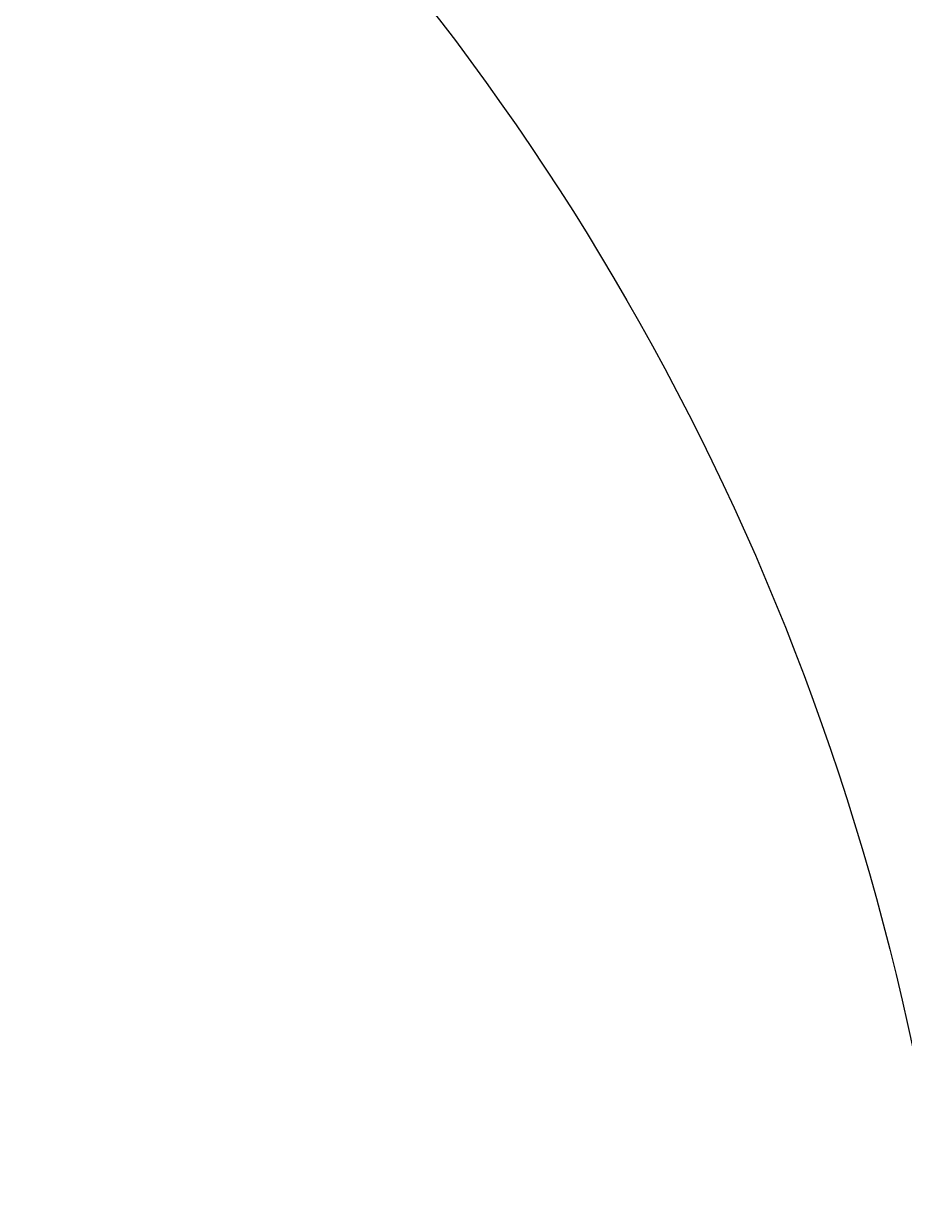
# Model space of a CAD drawing. Header units: millimetres. Extents: x 0 to 8967983, y -224399 to 13801.
# Drawn here: x 71336.999 to 71339.085, y -193461.968 to -193459.191 of the extents above; entities that cross this region are included whole.
import ezdxf

# ---------------------------------------------------------------- set-up
doc = ezdxf.new("R2010")
doc.units = ezdxf.units.MM
doc.header["$LTSCALE"] = 10
doc.layers.add('Архитектура', color=251, linetype='Continuous')

msp = doc.modelspace()

# ---------------------------------------------------------------- linework, layer by layer
at = {"layer": 'Архитектура', "lineweight": 25, "transparency": 33554684}
for points in [[(71340.8148, -193458.9822), (71340.6036, -193459.8863, -0.615334), (71340.0699, -193459.9928, 0.101403), (71337.6265, -193457.917, 0.887085)], [(71340.8148, -193458.9822), (71340.6036, -193459.8863, -0.615334), (71340.0699, -193459.9928, 0.101403), (71337.6265, -193457.917, 0.887085)], [(71340.8148, -193458.9822), (71340.6036, -193459.8863, -0.615334), (71340.0699, -193459.9928, 0.101403), (71337.6265, -193457.917, 0.887085)], [(71340.8148, -193458.9822), (71340.6036, -193459.8863, -0.615334), (71340.0699, -193459.9928, 0.101403), (71337.6265, -193457.917, 0.887085)], [(71340.8148, -193458.9822), (71340.6036, -193459.8863, -0.615334), (71340.0699, -193459.9928, 0.101403), (71337.6265, -193457.917, 0.887085)], [(71340.8148, -193458.9822), (71340.6036, -193459.8863, -0.615334), (71340.0699, -193459.9928, 0.101403), (71337.6265, -193457.917, 0.887085)], [(71340.8148, -193458.9822), (71340.6036, -193459.8863, -0.615334), (71340.0699, -193459.9928, 0.101403), (71337.6265, -193457.917, 0.887085)], [(71340.8148, -193458.9822), (71340.6036, -193459.8863, -0.615334), (71340.0699, -193459.9928, 0.101403), (71337.6265, -193457.917, 0.887085)], [(71340.8148, -193458.9822), (71340.6036, -193459.8863, -0.615334), (71340.0699, -193459.9928, 0.101403), (71337.6265, -193457.917, 0.887085)], [(71340.8148, -193458.9822), (71340.6036, -193459.8863, -0.615334), (71340.0699, -193459.9928, 0.101403), (71337.6265, -193457.917, 0.887085)], [(71340.8148, -193458.9822), (71340.6036, -193459.8863, -0.615334), (71340.0699, -193459.9928, 0.101403), (71337.6265, -193457.917, 0.887085)], [(71340.8148, -193458.9822), (71340.6036, -193459.8863, -0.615334), (71340.0699, -193459.9928, 0.101403), (71337.6265, -193457.917, 0.887085)], [(71340.8148, -193458.9822), (71340.6036, -193459.8863, -0.615334), (71340.0699, -193459.9928, 0.101403), (71337.6265, -193457.917, 0.887085)], [(71340.8148, -193458.9822), (71340.6036, -193459.8863, -0.615334), (71340.0699, -193459.9928, 0.101403), (71337.6265, -193457.917, 0.887085)], [(71340.8148, -193458.9822), (71340.6036, -193459.8863, -0.615334), (71340.0699, -193459.9928, 0.101403), (71337.6265, -193457.917, 0.887085)], [(71340.8148, -193458.9822), (71340.6036, -193459.8863, -0.615334), (71340.0699, -193459.9928, 0.101403), (71337.6265, -193457.917, 0.887085)], [(71340.8148, -193458.9822), (71340.6036, -193459.8863, -0.615334), (71340.0699, -193459.9928, 0.101403), (71337.6265, -193457.917, 0.887085)], [(71340.8148, -193458.9822), (71340.6036, -193459.8863, -0.615334), (71340.0699, -193459.9928, 0.101403), (71337.6265, -193457.917, 0.887085)], [(71340.8148, -193458.9822), (71340.6036, -193459.8863, -0.615334), (71340.0699, -193459.9928, 0.101403), (71337.6265, -193457.917, 0.887085)], [(71340.8148, -193458.9822), (71340.6036, -193459.8863, -0.615334), (71340.0699, -193459.9928, 0.101403), (71337.6265, -193457.917, 0.887085)], [(71340.8148, -193458.9822), (71340.6036, -193459.8863, -0.615334), (71340.0699, -193459.9928, 0.101403), (71337.6265, -193457.917, 0.887085)], [(71340.8148, -193458.9822), (71340.6036, -193459.8863, -0.615334), (71340.0699, -193459.9928, 0.101403), (71337.6265, -193457.917, 0.887085)], [(71340.8148, -193458.9822), (71340.6036, -193459.8863, -0.615334), (71340.0699, -193459.9928, 0.101403), (71337.6265, -193457.917, 0.887085)], [(71340.8148, -193458.9822), (71340.6036, -193459.8863, -0.615334), (71340.0699, -193459.9928, 0.101403), (71337.6265, -193457.917, 0.887085)], [(71340.8148, -193458.9822), (71340.6036, -193459.8863, -0.615334), (71340.0699, -193459.9928, 0.101403), (71337.6265, -193457.917, 0.887085)], [(71340.8148, -193458.9822), (71340.6036, -193459.8863, -0.615334), (71340.0699, -193459.9928, 0.101403), (71337.6265, -193457.917, 0.887085)], [(71340.8148, -193458.9822), (71340.6036, -193459.8863, -0.615334), (71340.0699, -193459.9928, 0.101403), (71337.6265, -193457.917, 0.887085)], [(71340.8148, -193458.9822), (71340.6036, -193459.8863, -0.615334), (71340.0699, -193459.9928, 0.101403), (71337.6265, -193457.917, 0.887085)], [(71340.8148, -193458.9822), (71340.6036, -193459.8863, -0.615334), (71340.0699, -193459.9928, 0.101403), (71337.6265, -193457.917, 0.887085)], [(71340.8148, -193458.9822), (71340.6036, -193459.8863, -0.615334), (71340.0699, -193459.9928, 0.101403), (71337.6265, -193457.917, 0.887085)], [(71340.8148, -193458.9822), (71340.6036, -193459.8863, -0.615334), (71340.0699, -193459.9928, 0.101403), (71337.6265, -193457.917, 0.887085)], [(71340.8148, -193458.9822), (71340.6036, -193459.8863, -0.615334), (71340.0699, -193459.9928, 0.101403), (71337.6265, -193457.917, 0.887085)], [(71340.8148, -193458.9822), (71340.6036, -193459.8863, -0.615334), (71340.0699, -193459.9928, 0.101403), (71337.6265, -193457.917, 0.887085)], [(71340.8148, -193458.9822), (71340.6036, -193459.8863, -0.615334), (71340.0699, -193459.9928, 0.101403), (71337.6265, -193457.917, 0.887085)], [(71340.8148, -193458.9822), (71340.6036, -193459.8863, -0.615334), (71340.0699, -193459.9928, 0.101403), (71337.6265, -193457.917, 0.887085)], [(71340.8148, -193458.9822), (71340.6036, -193459.8863, -0.615334), (71340.0699, -193459.9928, 0.101403), (71337.6265, -193457.917, 0.887085)], [(71340.8148, -193458.9822), (71340.6036, -193459.8863, -0.615334), (71340.0699, -193459.9928, 0.101403), (71337.6265, -193457.917, 0.887085)], [(71340.8148, -193458.9822), (71340.6036, -193459.8863, -0.615334), (71340.0699, -193459.9928, 0.101403), (71337.6265, -193457.917, 0.887085)], [(71340.8148, -193458.9822), (71340.6036, -193459.8863, -0.615334), (71340.0699, -193459.9928, 0.101403), (71337.6265, -193457.917, 0.887085)], [(71340.8148, -193458.9822), (71340.6036, -193459.8863, -0.615334), (71340.0699, -193459.9928, 0.101403), (71337.6265, -193457.917, 0.887085)], [(71340.8148, -193458.9822), (71340.6036, -193459.8863, -0.615334), (71340.0699, -193459.9928, 0.101403), (71337.6265, -193457.917, 0.887085)], [(71340.8148, -193458.9822), (71340.6036, -193459.8863, -0.615334), (71340.0699, -193459.9928, 0.101403), (71337.6265, -193457.917, 0.887085)], [(71340.8148, -193458.9822), (71340.6036, -193459.8863, -0.615334), (71340.0699, -193459.9928, 0.101403), (71337.6265, -193457.917, 0.887085)], [(71340.8148, -193458.9822), (71340.6036, -193459.8863, -0.615334), (71340.0699, -193459.9928, 0.101403), (71337.6265, -193457.917, 0.887085)], [(71340.8148, -193458.9822), (71340.6036, -193459.8863, -0.615334), (71340.0699, -193459.9928, 0.101403), (71337.6265, -193457.917, 0.887085)], [(71340.8148, -193458.9822), (71340.6036, -193459.8863, -0.615334), (71340.0699, -193459.9928, 0.101403), (71337.6265, -193457.917, 0.887085)], [(71340.8148, -193458.9822), (71340.6036, -193459.8863, -0.615334), (71340.0699, -193459.9928, 0.101403), (71337.6265, -193457.917, 0.887085)], [(71340.8148, -193458.9822), (71340.6036, -193459.8863, -0.615334), (71340.0699, -193459.9928, 0.101403), (71337.6265, -193457.917, 0.887085)], [(71340.8148, -193458.9822), (71340.6036, -193459.8863, -0.615334), (71340.0699, -193459.9928, 0.101403), (71337.6265, -193457.917, 0.887085)], [(71340.8148, -193458.9822), (71340.6036, -193459.8863, -0.615334), (71340.0699, -193459.9928, 0.101403), (71337.6265, -193457.917, 0.887085)], [(71340.8148, -193458.9822), (71340.6036, -193459.8863, -0.615334), (71340.0699, -193459.9928, 0.101403), (71337.6265, -193457.917, 0.887085)], [(71340.8148, -193458.9822), (71340.6036, -193459.8863, -0.615334), (71340.0699, -193459.9928, 0.101403), (71337.6265, -193457.917, 0.887085)], [(71340.8148, -193458.9822), (71340.6036, -193459.8863, -0.615334), (71340.0699, -193459.9928, 0.101403), (71337.6265, -193457.917, 0.887085)], [(71340.8148, -193458.9822), (71340.6036, -193459.8863, -0.615334), (71340.0699, -193459.9928, 0.101403), (71337.6265, -193457.917, 0.887085)], [(71340.8148, -193458.9822), (71340.6036, -193459.8863, -0.615334), (71340.0699, -193459.9928, 0.101403), (71337.6265, -193457.917, 0.887085)], [(71340.8148, -193458.9822), (71340.6036, -193459.8863, -0.615334), (71340.0699, -193459.9928, 0.101403), (71337.6265, -193457.917, 0.887085)], [(71340.8148, -193458.9822), (71340.6036, -193459.8863, -0.615334), (71340.0699, -193459.9928, 0.101403), (71337.6265, -193457.917, 0.887085)], [(71340.8148, -193458.9822), (71340.6036, -193459.8863, -0.615334), (71340.0699, -193459.9928, 0.101403), (71337.6265, -193457.917, 0.887085)], [(71340.8148, -193458.9822), (71340.6036, -193459.8863, -0.615334), (71340.0699, -193459.9928, 0.101403), (71337.6265, -193457.917, 0.887085)], [(71340.8148, -193458.9822), (71340.6036, -193459.8863, -0.615334), (71340.0699, -193459.9928, 0.101403), (71337.6265, -193457.917, 0.887085)], [(71340.8148, -193458.9822), (71340.6036, -193459.8863, -0.615334), (71340.0699, -193459.9928, 0.101403), (71337.6265, -193457.917, 0.887085)], [(71340.8148, -193458.9822), (71340.6036, -193459.8863, -0.615334), (71340.0699, -193459.9928, 0.101403), (71337.6265, -193457.917, 0.887085)], [(71340.8148, -193458.9822), (71340.6036, -193459.8863, -0.615334), (71340.0699, -193459.9928, 0.101403), (71337.6265, -193457.917, 0.887085)], [(71337.274, -193458.4091, -0.164997), (71339.1412, -193461.8072), (71339.1625, -193461.9272, 0.414304), (71339.6572, -193462.273), (71343.3787, -193461.6134, 0.228696), (71343.6795, -193461.3963, -0.319049), (71344.1229, -193461.1782, -0.319002), (71344.475, -193461.525), (71344.6878, -193462.7255, -0.4144), (71344.5396, -193462.9375), (71344.2995, -193462.98, 0.668339), (71344.2267, -193463.31), (71345.6399, -193464.2978, 0.198883), (71346.05, -193464.3883), (71350.1317, -193463.6649, 0.198883), (71350.4856, -193463.4389), (71351.4733, -193462.0256, 0.668339), (71351.2915, -193461.7408), (71351.0514, -193461.7833, -0.4144), (71350.8394, -193461.6352), (71350.6266, -193460.4347, -0.710202), (71351.3294, -193460.0405, 0.228696), (71351.6865, -193460.1409), (71360.86, -193458.515, 0.414362)], [(71337.274, -193458.4091, -0.164997), (71339.1412, -193461.8072), (71339.1625, -193461.9272, 0.414304), (71339.6572, -193462.273), (71343.3787, -193461.6134, 0.228696), (71343.6795, -193461.3963, -0.319049), (71344.1229, -193461.1782, -0.319002), (71344.475, -193461.525), (71344.6878, -193462.7255, -0.4144), (71344.5396, -193462.9375), (71344.2995, -193462.98, 0.668339), (71344.2267, -193463.31), (71345.6399, -193464.2978, 0.198883), (71346.05, -193464.3883), (71350.1317, -193463.6649, 0.198883), (71350.4856, -193463.4389), (71351.4733, -193462.0256, 0.668339), (71351.2915, -193461.7408), (71351.0514, -193461.7833, -0.4144), (71350.8394, -193461.6352), (71350.6266, -193460.4347, -0.710202), (71351.3294, -193460.0405, 0.228696), (71351.6865, -193460.1409), (71360.86, -193458.515, 0.414362)], [(71337.274, -193458.4091, -0.164997), (71339.1412, -193461.8072), (71339.1625, -193461.9272, 0.414304), (71339.6572, -193462.273), (71343.3787, -193461.6134, 0.228696), (71343.6795, -193461.3963, -0.319049), (71344.1229, -193461.1782, -0.319002), (71344.475, -193461.525), (71344.6878, -193462.7255, -0.4144), (71344.5396, -193462.9375), (71344.2995, -193462.98, 0.668339), (71344.2267, -193463.31), (71345.6399, -193464.2978, 0.198883), (71346.05, -193464.3883), (71350.1317, -193463.6649, 0.198883), (71350.4856, -193463.4389), (71351.4733, -193462.0256, 0.668339), (71351.2915, -193461.7408), (71351.0514, -193461.7833, -0.4144), (71350.8394, -193461.6352), (71350.6266, -193460.4347, -0.710202), (71351.3294, -193460.0405, 0.228696), (71351.6865, -193460.1409), (71360.86, -193458.515, 0.414362)], [(71337.274, -193458.4091, -0.164997), (71339.1412, -193461.8072), (71339.1625, -193461.9272, 0.414304), (71339.6572, -193462.273), (71343.3787, -193461.6134, 0.228696), (71343.6795, -193461.3963, -0.319049), (71344.1229, -193461.1782, -0.319002), (71344.475, -193461.525), (71344.6878, -193462.7255, -0.4144), (71344.5396, -193462.9375), (71344.2995, -193462.98, 0.668339), (71344.2267, -193463.31), (71345.6399, -193464.2978, 0.198883), (71346.05, -193464.3883), (71350.1317, -193463.6649, 0.198883), (71350.4856, -193463.4389), (71351.4733, -193462.0256, 0.668339), (71351.2915, -193461.7408), (71351.0514, -193461.7833, -0.4144), (71350.8394, -193461.6352), (71350.6266, -193460.4347, -0.710202), (71351.3294, -193460.0405, 0.228696), (71351.6865, -193460.1409), (71360.86, -193458.515, 0.414362)], [(71337.274, -193458.4091, -0.164997), (71339.1412, -193461.8072), (71339.1625, -193461.9272, 0.414304), (71339.6572, -193462.273), (71343.3787, -193461.6134, 0.228696), (71343.6795, -193461.3963, -0.319049), (71344.1229, -193461.1782, -0.319002), (71344.475, -193461.525), (71344.6878, -193462.7255, -0.4144), (71344.5396, -193462.9375), (71344.2995, -193462.98, 0.668339), (71344.2267, -193463.31), (71345.6399, -193464.2978, 0.198883), (71346.05, -193464.3883), (71350.1317, -193463.6649, 0.198883), (71350.4856, -193463.4389), (71351.4733, -193462.0256, 0.668339), (71351.2915, -193461.7408), (71351.0514, -193461.7833, -0.4144), (71350.8394, -193461.6352), (71350.6266, -193460.4347, -0.710202), (71351.3294, -193460.0405, 0.228696), (71351.6865, -193460.1409), (71360.86, -193458.515, 0.414362)], [(71337.274, -193458.4091, -0.164997), (71339.1412, -193461.8072), (71339.1625, -193461.9272, 0.414304), (71339.6572, -193462.273), (71343.3787, -193461.6134, 0.228696), (71343.6795, -193461.3963, -0.319049), (71344.1229, -193461.1782, -0.319002), (71344.475, -193461.525), (71344.6878, -193462.7255, -0.4144), (71344.5396, -193462.9375), (71344.2995, -193462.98, 0.668339), (71344.2267, -193463.31), (71345.6399, -193464.2978, 0.198883), (71346.05, -193464.3883), (71350.1317, -193463.6649, 0.198883), (71350.4856, -193463.4389), (71351.4733, -193462.0256, 0.668339), (71351.2915, -193461.7408), (71351.0514, -193461.7833, -0.4144), (71350.8394, -193461.6352), (71350.6266, -193460.4347, -0.710202), (71351.3294, -193460.0405, 0.228696), (71351.6865, -193460.1409), (71360.86, -193458.515, 0.414362)], [(71337.274, -193458.4091, -0.164997), (71339.1412, -193461.8072), (71339.1625, -193461.9272, 0.414304), (71339.6572, -193462.273), (71343.3787, -193461.6134, 0.228696), (71343.6795, -193461.3963, -0.319049), (71344.1229, -193461.1782, -0.319002), (71344.475, -193461.525), (71344.6878, -193462.7255, -0.4144), (71344.5396, -193462.9375), (71344.2995, -193462.98, 0.668339), (71344.2267, -193463.31), (71345.6399, -193464.2978, 0.198883), (71346.05, -193464.3883), (71350.1317, -193463.6649, 0.198883), (71350.4856, -193463.4389), (71351.4733, -193462.0256, 0.668339), (71351.2915, -193461.7408), (71351.0514, -193461.7833, -0.4144), (71350.8394, -193461.6352), (71350.6266, -193460.4347, -0.710202), (71351.3294, -193460.0405, 0.228696), (71351.6865, -193460.1409), (71360.86, -193458.515, 0.414362)], [(71337.274, -193458.4091, -0.164997), (71339.1412, -193461.8072), (71339.1625, -193461.9272, 0.414304), (71339.6572, -193462.273), (71343.3787, -193461.6134, 0.228696), (71343.6795, -193461.3963, -0.319049), (71344.1229, -193461.1782, -0.319002), (71344.475, -193461.525), (71344.6878, -193462.7255, -0.4144), (71344.5396, -193462.9375), (71344.2995, -193462.98, 0.668339), (71344.2267, -193463.31), (71345.6399, -193464.2978, 0.198883), (71346.05, -193464.3883), (71350.1317, -193463.6649, 0.198883), (71350.4856, -193463.4389), (71351.4733, -193462.0256, 0.668339), (71351.2915, -193461.7408), (71351.0514, -193461.7833, -0.4144), (71350.8394, -193461.6352), (71350.6266, -193460.4347, -0.710202), (71351.3294, -193460.0405, 0.228696), (71351.6865, -193460.1409), (71360.86, -193458.515, 0.414362)], [(71337.274, -193458.4091, -0.164997), (71339.1412, -193461.8072), (71339.1625, -193461.9272, 0.414304), (71339.6572, -193462.273), (71343.3787, -193461.6134, 0.228696), (71343.6795, -193461.3963, -0.319049), (71344.1229, -193461.1782, -0.319002), (71344.475, -193461.525), (71344.6878, -193462.7255, -0.4144), (71344.5396, -193462.9375), (71344.2995, -193462.98, 0.668339), (71344.2267, -193463.31), (71345.6399, -193464.2978, 0.198883), (71346.05, -193464.3883), (71350.1317, -193463.6649, 0.198883), (71350.4856, -193463.4389), (71351.4733, -193462.0256, 0.668339), (71351.2915, -193461.7408), (71351.0514, -193461.7833, -0.4144), (71350.8394, -193461.6352), (71350.6266, -193460.4347, -0.710202), (71351.3294, -193460.0405, 0.228696), (71351.6865, -193460.1409), (71360.86, -193458.515, 0.414362)], [(71337.274, -193458.4091, -0.164997), (71339.1412, -193461.8072), (71339.1625, -193461.9272, 0.414304), (71339.6572, -193462.273), (71343.3787, -193461.6134, 0.228696), (71343.6795, -193461.3963, -0.319049), (71344.1229, -193461.1782, -0.319002), (71344.475, -193461.525), (71344.6878, -193462.7255, -0.4144), (71344.5396, -193462.9375), (71344.2995, -193462.98, 0.668339), (71344.2267, -193463.31), (71345.6399, -193464.2978, 0.198883), (71346.05, -193464.3883), (71350.1317, -193463.6649, 0.198883), (71350.4856, -193463.4389), (71351.4733, -193462.0256, 0.668339), (71351.2915, -193461.7408), (71351.0514, -193461.7833, -0.4144), (71350.8394, -193461.6352), (71350.6266, -193460.4347, -0.710202), (71351.3294, -193460.0405, 0.228696), (71351.6865, -193460.1409), (71360.86, -193458.515, 0.414362)], [(71337.274, -193458.4091, -0.164997), (71339.1412, -193461.8072), (71339.1625, -193461.9272, 0.414304), (71339.6572, -193462.273), (71343.3787, -193461.6134, 0.228696), (71343.6795, -193461.3963, -0.319049), (71344.1229, -193461.1782, -0.319002), (71344.475, -193461.525), (71344.6878, -193462.7255, -0.4144), (71344.5396, -193462.9375), (71344.2995, -193462.98, 0.668339), (71344.2267, -193463.31), (71345.6399, -193464.2978, 0.198883), (71346.05, -193464.3883), (71350.1317, -193463.6649, 0.198883), (71350.4856, -193463.4389), (71351.4733, -193462.0256, 0.668339), (71351.2915, -193461.7408), (71351.0514, -193461.7833, -0.4144), (71350.8394, -193461.6352), (71350.6266, -193460.4347, -0.710202), (71351.3294, -193460.0405, 0.228696), (71351.6865, -193460.1409), (71360.86, -193458.515, 0.414362)], [(71337.274, -193458.4091, -0.164997), (71339.1412, -193461.8072), (71339.1625, -193461.9272, 0.414304), (71339.6572, -193462.273), (71343.3787, -193461.6134, 0.228696), (71343.6795, -193461.3963, -0.319049), (71344.1229, -193461.1782, -0.319002), (71344.475, -193461.525), (71344.6878, -193462.7255, -0.4144), (71344.5396, -193462.9375), (71344.2995, -193462.98, 0.668339), (71344.2267, -193463.31), (71345.6399, -193464.2978, 0.198883), (71346.05, -193464.3883), (71350.1317, -193463.6649, 0.198883), (71350.4856, -193463.4389), (71351.4733, -193462.0256, 0.668339), (71351.2915, -193461.7408), (71351.0514, -193461.7833, -0.4144), (71350.8394, -193461.6352), (71350.6266, -193460.4347, -0.710202), (71351.3294, -193460.0405, 0.228696), (71351.6865, -193460.1409), (71360.86, -193458.515, 0.414362)], [(71337.274, -193458.4091, -0.164997), (71339.1412, -193461.8072), (71339.1625, -193461.9272, 0.414304), (71339.6572, -193462.273), (71343.3787, -193461.6134, 0.228696), (71343.6795, -193461.3963, -0.319049), (71344.1229, -193461.1782, -0.319002), (71344.475, -193461.525), (71344.6878, -193462.7255, -0.4144), (71344.5396, -193462.9375), (71344.2995, -193462.98, 0.668339), (71344.2267, -193463.31), (71345.6399, -193464.2978, 0.198883), (71346.05, -193464.3883), (71350.1317, -193463.6649, 0.198883), (71350.4856, -193463.4389), (71351.4733, -193462.0256, 0.668339), (71351.2915, -193461.7408), (71351.0514, -193461.7833, -0.4144), (71350.8394, -193461.6352), (71350.6266, -193460.4347, -0.710202), (71351.3294, -193460.0405, 0.228696), (71351.6865, -193460.1409), (71360.86, -193458.515, 0.414362)], [(71337.274, -193458.4091, -0.164997), (71339.1412, -193461.8072), (71339.1625, -193461.9272, 0.414304), (71339.6572, -193462.273), (71343.3787, -193461.6134, 0.228696), (71343.6795, -193461.3963, -0.319049), (71344.1229, -193461.1782, -0.319002), (71344.475, -193461.525), (71344.6878, -193462.7255, -0.4144), (71344.5396, -193462.9375), (71344.2995, -193462.98, 0.668339), (71344.2267, -193463.31), (71345.6399, -193464.2978, 0.198883), (71346.05, -193464.3883), (71350.1317, -193463.6649, 0.198883), (71350.4856, -193463.4389), (71351.4733, -193462.0256, 0.668339), (71351.2915, -193461.7408), (71351.0514, -193461.7833, -0.4144), (71350.8394, -193461.6352), (71350.6266, -193460.4347, -0.710202), (71351.3294, -193460.0405, 0.228696), (71351.6865, -193460.1409), (71360.86, -193458.515, 0.414362)], [(71337.274, -193458.4091, -0.164997), (71339.1412, -193461.8072), (71339.1625, -193461.9272, 0.414304), (71339.6572, -193462.273), (71343.3787, -193461.6134, 0.228696), (71343.6795, -193461.3963, -0.319049), (71344.1229, -193461.1782, -0.319002), (71344.475, -193461.525), (71344.6878, -193462.7255, -0.4144), (71344.5396, -193462.9375), (71344.2995, -193462.98, 0.668339), (71344.2267, -193463.31), (71345.6399, -193464.2978, 0.198883), (71346.05, -193464.3883), (71350.1317, -193463.6649, 0.198883), (71350.4856, -193463.4389), (71351.4733, -193462.0256, 0.668339), (71351.2915, -193461.7408), (71351.0514, -193461.7833, -0.4144), (71350.8394, -193461.6352), (71350.6266, -193460.4347, -0.710202), (71351.3294, -193460.0405, 0.228696), (71351.6865, -193460.1409), (71360.86, -193458.515, 0.414362)], [(71337.274, -193458.4091, -0.164997), (71339.1412, -193461.8072), (71339.1625, -193461.9272, 0.414304), (71339.6572, -193462.273), (71343.3787, -193461.6134, 0.228696), (71343.6795, -193461.3963, -0.319049), (71344.1229, -193461.1782, -0.319002), (71344.475, -193461.525), (71344.6878, -193462.7255, -0.4144), (71344.5396, -193462.9375), (71344.2995, -193462.98, 0.668339), (71344.2267, -193463.31), (71345.6399, -193464.2978, 0.198883), (71346.05, -193464.3883), (71350.1317, -193463.6649, 0.198883), (71350.4856, -193463.4389), (71351.4733, -193462.0256, 0.668339), (71351.2915, -193461.7408), (71351.0514, -193461.7833, -0.4144), (71350.8394, -193461.6352), (71350.6266, -193460.4347, -0.710202), (71351.3294, -193460.0405, 0.228696), (71351.6865, -193460.1409), (71360.86, -193458.515, 0.414362)], [(71337.274, -193458.4091, -0.164997), (71339.1412, -193461.8072), (71339.1625, -193461.9272, 0.414304), (71339.6572, -193462.273), (71343.3787, -193461.6134, 0.228696), (71343.6795, -193461.3963, -0.319049), (71344.1229, -193461.1782, -0.319002), (71344.475, -193461.525), (71344.6878, -193462.7255, -0.4144), (71344.5396, -193462.9375), (71344.2995, -193462.98, 0.668339), (71344.2267, -193463.31), (71345.6399, -193464.2978, 0.198883), (71346.05, -193464.3883), (71350.1317, -193463.6649, 0.198883), (71350.4856, -193463.4389), (71351.4733, -193462.0256, 0.668339), (71351.2915, -193461.7408), (71351.0514, -193461.7833, -0.4144), (71350.8394, -193461.6352), (71350.6266, -193460.4347, -0.710202), (71351.3294, -193460.0405, 0.228696), (71351.6865, -193460.1409), (71360.86, -193458.515, 0.414362)], [(71337.274, -193458.4091, -0.164997), (71339.1412, -193461.8072), (71339.1625, -193461.9272, 0.414304), (71339.6572, -193462.273), (71343.3787, -193461.6134, 0.228696), (71343.6795, -193461.3963, -0.319049), (71344.1229, -193461.1782, -0.319002), (71344.475, -193461.525), (71344.6878, -193462.7255, -0.4144), (71344.5396, -193462.9375), (71344.2995, -193462.98, 0.668339), (71344.2267, -193463.31), (71345.6399, -193464.2978, 0.198883), (71346.05, -193464.3883), (71350.1317, -193463.6649, 0.198883), (71350.4856, -193463.4389), (71351.4733, -193462.0256, 0.668339), (71351.2915, -193461.7408), (71351.0514, -193461.7833, -0.4144), (71350.8394, -193461.6352), (71350.6266, -193460.4347, -0.710202), (71351.3294, -193460.0405, 0.228696), (71351.6865, -193460.1409), (71360.86, -193458.515, 0.414362)], [(71337.274, -193458.4091, -0.164997), (71339.1412, -193461.8072), (71339.1625, -193461.9272, 0.414304), (71339.6572, -193462.273), (71343.3787, -193461.6134, 0.228696), (71343.6795, -193461.3963, -0.319049), (71344.1229, -193461.1782, -0.319002), (71344.475, -193461.525), (71344.6878, -193462.7255, -0.4144), (71344.5396, -193462.9375), (71344.2995, -193462.98, 0.668339), (71344.2267, -193463.31), (71345.6399, -193464.2978, 0.198883), (71346.05, -193464.3883), (71350.1317, -193463.6649, 0.198883), (71350.4856, -193463.4389), (71351.4733, -193462.0256, 0.668339), (71351.2915, -193461.7408), (71351.0514, -193461.7833, -0.4144), (71350.8394, -193461.6352), (71350.6266, -193460.4347, -0.710202), (71351.3294, -193460.0405, 0.228696), (71351.6865, -193460.1409), (71360.86, -193458.515, 0.414362)], [(71337.274, -193458.4091, -0.164997), (71339.1412, -193461.8072), (71339.1625, -193461.9272, 0.414304), (71339.6572, -193462.273), (71343.3787, -193461.6134, 0.228696), (71343.6795, -193461.3963, -0.319049), (71344.1229, -193461.1782, -0.319002), (71344.475, -193461.525), (71344.6878, -193462.7255, -0.4144), (71344.5396, -193462.9375), (71344.2995, -193462.98, 0.668339), (71344.2267, -193463.31), (71345.6399, -193464.2978, 0.198883), (71346.05, -193464.3883), (71350.1317, -193463.6649, 0.198883), (71350.4856, -193463.4389), (71351.4733, -193462.0256, 0.668339), (71351.2915, -193461.7408), (71351.0514, -193461.7833, -0.4144), (71350.8394, -193461.6352), (71350.6266, -193460.4347, -0.710202), (71351.3294, -193460.0405, 0.228696), (71351.6865, -193460.1409), (71360.86, -193458.515, 0.414362)], [(71337.274, -193458.4091, -0.164997), (71339.1412, -193461.8072), (71339.1625, -193461.9272, 0.414304), (71339.6572, -193462.273), (71343.3787, -193461.6134, 0.228696), (71343.6795, -193461.3963, -0.319049), (71344.1229, -193461.1782, -0.319002), (71344.475, -193461.525), (71344.6878, -193462.7255, -0.4144), (71344.5396, -193462.9375), (71344.2995, -193462.98, 0.668339), (71344.2267, -193463.31), (71345.6399, -193464.2978, 0.198883), (71346.05, -193464.3883), (71350.1317, -193463.6649, 0.198883), (71350.4856, -193463.4389), (71351.4733, -193462.0256, 0.668339), (71351.2915, -193461.7408), (71351.0514, -193461.7833, -0.4144), (71350.8394, -193461.6352), (71350.6266, -193460.4347, -0.710202), (71351.3294, -193460.0405, 0.228696), (71351.6865, -193460.1409), (71360.86, -193458.515, 0.414362)], [(71337.274, -193458.4091, -0.164997), (71339.1412, -193461.8072), (71339.1625, -193461.9272, 0.414304), (71339.6572, -193462.273), (71343.3787, -193461.6134, 0.228696), (71343.6795, -193461.3963, -0.319049), (71344.1229, -193461.1782, -0.319002), (71344.475, -193461.525), (71344.6878, -193462.7255, -0.4144), (71344.5396, -193462.9375), (71344.2995, -193462.98, 0.668339), (71344.2267, -193463.31), (71345.6399, -193464.2978, 0.198883), (71346.05, -193464.3883), (71350.1317, -193463.6649, 0.198883), (71350.4856, -193463.4389), (71351.4733, -193462.0256, 0.668339), (71351.2915, -193461.7408), (71351.0514, -193461.7833, -0.4144), (71350.8394, -193461.6352), (71350.6266, -193460.4347, -0.710202), (71351.3294, -193460.0405, 0.228696), (71351.6865, -193460.1409), (71360.86, -193458.515, 0.414362)], [(71337.274, -193458.4091, -0.164997), (71339.1412, -193461.8072), (71339.1625, -193461.9272, 0.414304), (71339.6572, -193462.273), (71343.3787, -193461.6134, 0.228696), (71343.6795, -193461.3963, -0.319049), (71344.1229, -193461.1782, -0.319002), (71344.475, -193461.525), (71344.6878, -193462.7255, -0.4144), (71344.5396, -193462.9375), (71344.2995, -193462.98, 0.668339), (71344.2267, -193463.31), (71345.6399, -193464.2978, 0.198883), (71346.05, -193464.3883), (71350.1317, -193463.6649, 0.198883), (71350.4856, -193463.4389), (71351.4733, -193462.0256, 0.668339), (71351.2915, -193461.7408), (71351.0514, -193461.7833, -0.4144), (71350.8394, -193461.6352), (71350.6266, -193460.4347, -0.710202), (71351.3294, -193460.0405, 0.228696), (71351.6865, -193460.1409), (71360.86, -193458.515, 0.414362)], [(71337.274, -193458.4091, -0.164997), (71339.1412, -193461.8072), (71339.1625, -193461.9272, 0.414304), (71339.6572, -193462.273), (71343.3787, -193461.6134, 0.228696), (71343.6795, -193461.3963, -0.319049), (71344.1229, -193461.1782, -0.319002), (71344.475, -193461.525), (71344.6878, -193462.7255, -0.4144), (71344.5396, -193462.9375), (71344.2995, -193462.98, 0.668339), (71344.2267, -193463.31), (71345.6399, -193464.2978, 0.198883), (71346.05, -193464.3883), (71350.1317, -193463.6649, 0.198883), (71350.4856, -193463.4389), (71351.4733, -193462.0256, 0.668339), (71351.2915, -193461.7408), (71351.0514, -193461.7833, -0.4144), (71350.8394, -193461.6352), (71350.6266, -193460.4347, -0.710202), (71351.3294, -193460.0405, 0.228696), (71351.6865, -193460.1409), (71360.86, -193458.515, 0.414362)], [(71337.274, -193458.4091, -0.164997), (71339.1412, -193461.8072), (71339.1625, -193461.9272, 0.414304), (71339.6572, -193462.273), (71343.3787, -193461.6134, 0.228696), (71343.6795, -193461.3963, -0.319049), (71344.1229, -193461.1782, -0.319002), (71344.475, -193461.525), (71344.6878, -193462.7255, -0.4144), (71344.5396, -193462.9375), (71344.2995, -193462.98, 0.668339), (71344.2267, -193463.31), (71345.6399, -193464.2978, 0.198883), (71346.05, -193464.3883), (71350.1317, -193463.6649, 0.198883), (71350.4856, -193463.4389), (71351.4733, -193462.0256, 0.668339), (71351.2915, -193461.7408), (71351.0514, -193461.7833, -0.4144), (71350.8394, -193461.6352), (71350.6266, -193460.4347, -0.710202), (71351.3294, -193460.0405, 0.228696), (71351.6865, -193460.1409), (71360.86, -193458.515, 0.414362)], [(71337.274, -193458.4091, -0.164997), (71339.1412, -193461.8072), (71339.1625, -193461.9272, 0.414304), (71339.6572, -193462.273), (71343.3787, -193461.6134, 0.228696), (71343.6795, -193461.3963, -0.319049), (71344.1229, -193461.1782, -0.319002), (71344.475, -193461.525), (71344.6878, -193462.7255, -0.4144), (71344.5396, -193462.9375), (71344.2995, -193462.98, 0.668339), (71344.2267, -193463.31), (71345.6399, -193464.2978, 0.198883), (71346.05, -193464.3883), (71350.1317, -193463.6649, 0.198883), (71350.4856, -193463.4389), (71351.4733, -193462.0256, 0.668339), (71351.2915, -193461.7408), (71351.0514, -193461.7833, -0.4144), (71350.8394, -193461.6352), (71350.6266, -193460.4347, -0.710202), (71351.3294, -193460.0405, 0.228696), (71351.6865, -193460.1409), (71360.86, -193458.515, 0.414362)], [(71337.274, -193458.4091, -0.164997), (71339.1412, -193461.8072), (71339.1625, -193461.9272, 0.414304), (71339.6572, -193462.273), (71343.3787, -193461.6134, 0.228696), (71343.6795, -193461.3963, -0.319049), (71344.1229, -193461.1782, -0.319002), (71344.475, -193461.525), (71344.6878, -193462.7255, -0.4144), (71344.5396, -193462.9375), (71344.2995, -193462.98, 0.668339), (71344.2267, -193463.31), (71345.6399, -193464.2978, 0.198883), (71346.05, -193464.3883), (71350.1317, -193463.6649, 0.198883), (71350.4856, -193463.4389), (71351.4733, -193462.0256, 0.668339), (71351.2915, -193461.7408), (71351.0514, -193461.7833, -0.4144), (71350.8394, -193461.6352), (71350.6266, -193460.4347, -0.710202), (71351.3294, -193460.0405, 0.228696), (71351.6865, -193460.1409), (71360.86, -193458.515, 0.414362)], [(71337.274, -193458.4091, -0.164997), (71339.1412, -193461.8072), (71339.1625, -193461.9272, 0.414304), (71339.6572, -193462.273), (71343.3787, -193461.6134, 0.228696), (71343.6795, -193461.3963, -0.319049), (71344.1229, -193461.1782, -0.319002), (71344.475, -193461.525), (71344.6878, -193462.7255, -0.4144), (71344.5396, -193462.9375), (71344.2995, -193462.98, 0.668339), (71344.2267, -193463.31), (71345.6399, -193464.2978, 0.198883), (71346.05, -193464.3883), (71350.1317, -193463.6649, 0.198883), (71350.4856, -193463.4389), (71351.4733, -193462.0256, 0.668339), (71351.2915, -193461.7408), (71351.0514, -193461.7833, -0.4144), (71350.8394, -193461.6352), (71350.6266, -193460.4347, -0.710202), (71351.3294, -193460.0405, 0.228696), (71351.6865, -193460.1409), (71360.86, -193458.515, 0.414362)], [(71337.274, -193458.4091, -0.164997), (71339.1412, -193461.8072), (71339.1625, -193461.9272, 0.414304), (71339.6572, -193462.273), (71343.3787, -193461.6134, 0.228696), (71343.6795, -193461.3963, -0.319049), (71344.1229, -193461.1782, -0.319002), (71344.475, -193461.525), (71344.6878, -193462.7255, -0.4144), (71344.5396, -193462.9375), (71344.2995, -193462.98, 0.668339), (71344.2267, -193463.31), (71345.6399, -193464.2978, 0.198883), (71346.05, -193464.3883), (71350.1317, -193463.6649, 0.198883), (71350.4856, -193463.4389), (71351.4733, -193462.0256, 0.668339), (71351.2915, -193461.7408), (71351.0514, -193461.7833, -0.4144), (71350.8394, -193461.6352), (71350.6266, -193460.4347, -0.710202), (71351.3294, -193460.0405, 0.228696), (71351.6865, -193460.1409), (71360.86, -193458.515, 0.414362)], [(71337.274, -193458.4091, -0.164997), (71339.1412, -193461.8072), (71339.1625, -193461.9272, 0.414304), (71339.6572, -193462.273), (71343.3787, -193461.6134, 0.228696), (71343.6795, -193461.3963, -0.319049), (71344.1229, -193461.1782, -0.319002), (71344.475, -193461.525), (71344.6878, -193462.7255, -0.4144), (71344.5396, -193462.9375), (71344.2995, -193462.98, 0.668339), (71344.2267, -193463.31), (71345.6399, -193464.2978, 0.198883), (71346.05, -193464.3883), (71350.1317, -193463.6649, 0.198883), (71350.4856, -193463.4389), (71351.4733, -193462.0256, 0.668339), (71351.2915, -193461.7408), (71351.0514, -193461.7833, -0.4144), (71350.8394, -193461.6352), (71350.6266, -193460.4347, -0.710202), (71351.3294, -193460.0405, 0.228696), (71351.6865, -193460.1409), (71360.86, -193458.515, 0.414362)], [(71337.274, -193458.4091, -0.164997), (71339.1412, -193461.8072), (71339.1625, -193461.9272, 0.414304), (71339.6572, -193462.273), (71343.3787, -193461.6134, 0.228696), (71343.6795, -193461.3963, -0.319049), (71344.1229, -193461.1782, -0.319002), (71344.475, -193461.525), (71344.6878, -193462.7255, -0.4144), (71344.5396, -193462.9375), (71344.2995, -193462.98, 0.668339), (71344.2267, -193463.31), (71345.6399, -193464.2978, 0.198883), (71346.05, -193464.3883), (71350.1317, -193463.6649, 0.198883), (71350.4856, -193463.4389), (71351.4733, -193462.0256, 0.668339), (71351.2915, -193461.7408), (71351.0514, -193461.7833, -0.4144), (71350.8394, -193461.6352), (71350.6266, -193460.4347, -0.710202), (71351.3294, -193460.0405, 0.228696), (71351.6865, -193460.1409), (71360.86, -193458.515, 0.414362)], [(71337.274, -193458.4091, -0.164997), (71339.1412, -193461.8072), (71339.1625, -193461.9272, 0.414304), (71339.6572, -193462.273), (71343.3787, -193461.6134, 0.228696), (71343.6795, -193461.3963, -0.319049), (71344.1229, -193461.1782, -0.319002), (71344.475, -193461.525), (71344.6878, -193462.7255, -0.4144), (71344.5396, -193462.9375), (71344.2995, -193462.98, 0.668339), (71344.2267, -193463.31), (71345.6399, -193464.2978, 0.198883), (71346.05, -193464.3883), (71350.1317, -193463.6649, 0.198883), (71350.4856, -193463.4389), (71351.4733, -193462.0256, 0.668339), (71351.2915, -193461.7408), (71351.0514, -193461.7833, -0.4144), (71350.8394, -193461.6352), (71350.6266, -193460.4347, -0.710202), (71351.3294, -193460.0405, 0.228696), (71351.6865, -193460.1409), (71360.86, -193458.515, 0.414362)], [(71337.274, -193458.4091, -0.164997), (71339.1412, -193461.8072), (71339.1625, -193461.9272, 0.414304), (71339.6572, -193462.273), (71343.3787, -193461.6134, 0.228696), (71343.6795, -193461.3963, -0.319049), (71344.1229, -193461.1782, -0.319002), (71344.475, -193461.525), (71344.6878, -193462.7255, -0.4144), (71344.5396, -193462.9375), (71344.2995, -193462.98, 0.668339), (71344.2267, -193463.31), (71345.6399, -193464.2978, 0.198883), (71346.05, -193464.3883), (71350.1317, -193463.6649, 0.198883), (71350.4856, -193463.4389), (71351.4733, -193462.0256, 0.668339), (71351.2915, -193461.7408), (71351.0514, -193461.7833, -0.4144), (71350.8394, -193461.6352), (71350.6266, -193460.4347, -0.710202), (71351.3294, -193460.0405, 0.228696), (71351.6865, -193460.1409), (71360.86, -193458.515, 0.414362)], [(71337.274, -193458.4091, -0.164997), (71339.1412, -193461.8072), (71339.1625, -193461.9272, 0.414304), (71339.6572, -193462.273), (71343.3787, -193461.6134, 0.228696), (71343.6795, -193461.3963, -0.319049), (71344.1229, -193461.1782, -0.319002), (71344.475, -193461.525), (71344.6878, -193462.7255, -0.4144), (71344.5396, -193462.9375), (71344.2995, -193462.98, 0.668339), (71344.2267, -193463.31), (71345.6399, -193464.2978, 0.198883), (71346.05, -193464.3883), (71350.1317, -193463.6649, 0.198883), (71350.4856, -193463.4389), (71351.4733, -193462.0256, 0.668339), (71351.2915, -193461.7408), (71351.0514, -193461.7833, -0.4144), (71350.8394, -193461.6352), (71350.6266, -193460.4347, -0.710202), (71351.3294, -193460.0405, 0.228696), (71351.6865, -193460.1409), (71360.86, -193458.515, 0.414362)], [(71337.274, -193458.4091, -0.164997), (71339.1412, -193461.8072), (71339.1625, -193461.9272, 0.414304), (71339.6572, -193462.273), (71343.3787, -193461.6134, 0.228696), (71343.6795, -193461.3963, -0.319049), (71344.1229, -193461.1782, -0.319002), (71344.475, -193461.525), (71344.6878, -193462.7255, -0.4144), (71344.5396, -193462.9375), (71344.2995, -193462.98, 0.668339), (71344.2267, -193463.31), (71345.6399, -193464.2978, 0.198883), (71346.05, -193464.3883), (71350.1317, -193463.6649, 0.198883), (71350.4856, -193463.4389), (71351.4733, -193462.0256, 0.668339), (71351.2915, -193461.7408), (71351.0514, -193461.7833, -0.4144), (71350.8394, -193461.6352), (71350.6266, -193460.4347, -0.710202), (71351.3294, -193460.0405, 0.228696), (71351.6865, -193460.1409), (71360.86, -193458.515, 0.414362)], [(71337.274, -193458.4091, -0.164997), (71339.1412, -193461.8072), (71339.1625, -193461.9272, 0.414304), (71339.6572, -193462.273), (71343.3787, -193461.6134, 0.228696), (71343.6795, -193461.3963, -0.319049), (71344.1229, -193461.1782, -0.319002), (71344.475, -193461.525), (71344.6878, -193462.7255, -0.4144), (71344.5396, -193462.9375), (71344.2995, -193462.98, 0.668339), (71344.2267, -193463.31), (71345.6399, -193464.2978, 0.198883), (71346.05, -193464.3883), (71350.1317, -193463.6649, 0.198883), (71350.4856, -193463.4389), (71351.4733, -193462.0256, 0.668339), (71351.2915, -193461.7408), (71351.0514, -193461.7833, -0.4144), (71350.8394, -193461.6352), (71350.6266, -193460.4347, -0.710202), (71351.3294, -193460.0405, 0.228696), (71351.6865, -193460.1409), (71360.86, -193458.515, 0.414362)], [(71337.274, -193458.4091, -0.164997), (71339.1412, -193461.8072), (71339.1625, -193461.9272, 0.414304), (71339.6572, -193462.273), (71343.3787, -193461.6134, 0.228696), (71343.6795, -193461.3963, -0.319049), (71344.1229, -193461.1782, -0.319002), (71344.475, -193461.525), (71344.6878, -193462.7255, -0.4144), (71344.5396, -193462.9375), (71344.2995, -193462.98, 0.668339), (71344.2267, -193463.31), (71345.6399, -193464.2978, 0.198883), (71346.05, -193464.3883), (71350.1317, -193463.6649, 0.198883), (71350.4856, -193463.4389), (71351.4733, -193462.0256, 0.668339), (71351.2915, -193461.7408), (71351.0514, -193461.7833, -0.4144), (71350.8394, -193461.6352), (71350.6266, -193460.4347, -0.710202), (71351.3294, -193460.0405, 0.228696), (71351.6865, -193460.1409), (71360.86, -193458.515, 0.414362)], [(71337.274, -193458.4091, -0.164997), (71339.1412, -193461.8072), (71339.1625, -193461.9272, 0.414304), (71339.6572, -193462.273), (71343.3787, -193461.6134, 0.228696), (71343.6795, -193461.3963, -0.319049), (71344.1229, -193461.1782, -0.319002), (71344.475, -193461.525), (71344.6878, -193462.7255, -0.4144), (71344.5396, -193462.9375), (71344.2995, -193462.98, 0.668339), (71344.2267, -193463.31), (71345.6399, -193464.2978, 0.198883), (71346.05, -193464.3883), (71350.1317, -193463.6649, 0.198883), (71350.4856, -193463.4389), (71351.4733, -193462.0256, 0.668339), (71351.2915, -193461.7408), (71351.0514, -193461.7833, -0.4144), (71350.8394, -193461.6352), (71350.6266, -193460.4347, -0.710202), (71351.3294, -193460.0405, 0.228696), (71351.6865, -193460.1409), (71360.86, -193458.515, 0.414362)], [(71337.274, -193458.4091, -0.164997), (71339.1412, -193461.8072), (71339.1625, -193461.9272, 0.414304), (71339.6572, -193462.273), (71343.3787, -193461.6134, 0.228696), (71343.6795, -193461.3963, -0.319049), (71344.1229, -193461.1782, -0.319002), (71344.475, -193461.525), (71344.6878, -193462.7255, -0.4144), (71344.5396, -193462.9375), (71344.2995, -193462.98, 0.668339), (71344.2267, -193463.31), (71345.6399, -193464.2978, 0.198883), (71346.05, -193464.3883), (71350.1317, -193463.6649, 0.198883), (71350.4856, -193463.4389), (71351.4733, -193462.0256, 0.668339), (71351.2915, -193461.7408), (71351.0514, -193461.7833, -0.4144), (71350.8394, -193461.6352), (71350.6266, -193460.4347, -0.710202), (71351.3294, -193460.0405, 0.228696), (71351.6865, -193460.1409), (71360.86, -193458.515, 0.414362)], [(71337.274, -193458.4091, -0.164997), (71339.1412, -193461.8072), (71339.1625, -193461.9272, 0.414304), (71339.6572, -193462.273), (71343.3787, -193461.6134, 0.228696), (71343.6795, -193461.3963, -0.319049), (71344.1229, -193461.1782, -0.319002), (71344.475, -193461.525), (71344.6878, -193462.7255, -0.4144), (71344.5396, -193462.9375), (71344.2995, -193462.98, 0.668339), (71344.2267, -193463.31), (71345.6399, -193464.2978, 0.198883), (71346.05, -193464.3883), (71350.1317, -193463.6649, 0.198883), (71350.4856, -193463.4389), (71351.4733, -193462.0256, 0.668339), (71351.2915, -193461.7408), (71351.0514, -193461.7833, -0.4144), (71350.8394, -193461.6352), (71350.6266, -193460.4347, -0.710202), (71351.3294, -193460.0405, 0.228696), (71351.6865, -193460.1409), (71360.86, -193458.515, 0.414362)], [(71337.274, -193458.4091, -0.164997), (71339.1412, -193461.8072), (71339.1625, -193461.9272, 0.414304), (71339.6572, -193462.273), (71343.3787, -193461.6134, 0.228696), (71343.6795, -193461.3963, -0.319049), (71344.1229, -193461.1782, -0.319002), (71344.475, -193461.525), (71344.6878, -193462.7255, -0.4144), (71344.5396, -193462.9375), (71344.2995, -193462.98, 0.668339), (71344.2267, -193463.31), (71345.6399, -193464.2978, 0.198883), (71346.05, -193464.3883), (71350.1317, -193463.6649, 0.198883), (71350.4856, -193463.4389), (71351.4733, -193462.0256, 0.668339), (71351.2915, -193461.7408), (71351.0514, -193461.7833, -0.4144), (71350.8394, -193461.6352), (71350.6266, -193460.4347, -0.710202), (71351.3294, -193460.0405, 0.228696), (71351.6865, -193460.1409), (71360.86, -193458.515, 0.414362)], [(71337.274, -193458.4091, -0.164997), (71339.1412, -193461.8072), (71339.1625, -193461.9272, 0.414304), (71339.6572, -193462.273), (71343.3787, -193461.6134, 0.228696), (71343.6795, -193461.3963, -0.319049), (71344.1229, -193461.1782, -0.319002), (71344.475, -193461.525), (71344.6878, -193462.7255, -0.4144), (71344.5396, -193462.9375), (71344.2995, -193462.98, 0.668339), (71344.2267, -193463.31), (71345.6399, -193464.2978, 0.198883), (71346.05, -193464.3883), (71350.1317, -193463.6649, 0.198883), (71350.4856, -193463.4389), (71351.4733, -193462.0256, 0.668339), (71351.2915, -193461.7408), (71351.0514, -193461.7833, -0.4144), (71350.8394, -193461.6352), (71350.6266, -193460.4347, -0.710202), (71351.3294, -193460.0405, 0.228696), (71351.6865, -193460.1409), (71360.86, -193458.515, 0.414362)], [(71337.274, -193458.4091, -0.164997), (71339.1412, -193461.8072), (71339.1625, -193461.9272, 0.414304), (71339.6572, -193462.273), (71343.3787, -193461.6134, 0.228696), (71343.6795, -193461.3963, -0.319049), (71344.1229, -193461.1782, -0.319002), (71344.475, -193461.525), (71344.6878, -193462.7255, -0.4144), (71344.5396, -193462.9375), (71344.2995, -193462.98, 0.668339), (71344.2267, -193463.31), (71345.6399, -193464.2978, 0.198883), (71346.05, -193464.3883), (71350.1317, -193463.6649, 0.198883), (71350.4856, -193463.4389), (71351.4733, -193462.0256, 0.668339), (71351.2915, -193461.7408), (71351.0514, -193461.7833, -0.4144), (71350.8394, -193461.6352), (71350.6266, -193460.4347, -0.710202), (71351.3294, -193460.0405, 0.228696), (71351.6865, -193460.1409), (71360.86, -193458.515, 0.414362)], [(71337.274, -193458.4091, -0.164997), (71339.1412, -193461.8072), (71339.1625, -193461.9272, 0.414304), (71339.6572, -193462.273), (71343.3787, -193461.6134, 0.228696), (71343.6795, -193461.3963, -0.319049), (71344.1229, -193461.1782, -0.319002), (71344.475, -193461.525), (71344.6878, -193462.7255, -0.4144), (71344.5396, -193462.9375), (71344.2995, -193462.98, 0.668339), (71344.2267, -193463.31), (71345.6399, -193464.2978, 0.198883), (71346.05, -193464.3883), (71350.1317, -193463.6649, 0.198883), (71350.4856, -193463.4389), (71351.4733, -193462.0256, 0.668339), (71351.2915, -193461.7408), (71351.0514, -193461.7833, -0.4144), (71350.8394, -193461.6352), (71350.6266, -193460.4347, -0.710202), (71351.3294, -193460.0405, 0.228696), (71351.6865, -193460.1409), (71360.86, -193458.515, 0.414362)], [(71337.274, -193458.4091, -0.164997), (71339.1412, -193461.8072), (71339.1625, -193461.9272, 0.414304), (71339.6572, -193462.273), (71343.3787, -193461.6134, 0.228696), (71343.6795, -193461.3963, -0.319049), (71344.1229, -193461.1782, -0.319002), (71344.475, -193461.525), (71344.6878, -193462.7255, -0.4144), (71344.5396, -193462.9375), (71344.2995, -193462.98, 0.668339), (71344.2267, -193463.31), (71345.6399, -193464.2978, 0.198883), (71346.05, -193464.3883), (71350.1317, -193463.6649, 0.198883), (71350.4856, -193463.4389), (71351.4733, -193462.0256, 0.668339), (71351.2915, -193461.7408), (71351.0514, -193461.7833, -0.4144), (71350.8394, -193461.6352), (71350.6266, -193460.4347, -0.710202), (71351.3294, -193460.0405, 0.228696), (71351.6865, -193460.1409), (71360.86, -193458.515, 0.414362)], [(71337.274, -193458.4091, -0.164997), (71339.1412, -193461.8072), (71339.1625, -193461.9272, 0.414304), (71339.6572, -193462.273), (71343.3787, -193461.6134, 0.228696), (71343.6795, -193461.3963, -0.319049), (71344.1229, -193461.1782, -0.319002), (71344.475, -193461.525), (71344.6878, -193462.7255, -0.4144), (71344.5396, -193462.9375), (71344.2995, -193462.98, 0.668339), (71344.2267, -193463.31), (71345.6399, -193464.2978, 0.198883), (71346.05, -193464.3883), (71350.1317, -193463.6649, 0.198883), (71350.4856, -193463.4389), (71351.4733, -193462.0256, 0.668339), (71351.2915, -193461.7408), (71351.0514, -193461.7833, -0.4144), (71350.8394, -193461.6352), (71350.6266, -193460.4347, -0.710202), (71351.3294, -193460.0405, 0.228696), (71351.6865, -193460.1409), (71360.86, -193458.515, 0.414362)], [(71337.274, -193458.4091, -0.164997), (71339.1412, -193461.8072), (71339.1625, -193461.9272, 0.414304), (71339.6572, -193462.273), (71343.3787, -193461.6134, 0.228696), (71343.6795, -193461.3963, -0.319049), (71344.1229, -193461.1782, -0.319002), (71344.475, -193461.525), (71344.6878, -193462.7255, -0.4144), (71344.5396, -193462.9375), (71344.2995, -193462.98, 0.668339), (71344.2267, -193463.31), (71345.6399, -193464.2978, 0.198883), (71346.05, -193464.3883), (71350.1317, -193463.6649, 0.198883), (71350.4856, -193463.4389), (71351.4733, -193462.0256, 0.668339), (71351.2915, -193461.7408), (71351.0514, -193461.7833, -0.4144), (71350.8394, -193461.6352), (71350.6266, -193460.4347, -0.710202), (71351.3294, -193460.0405, 0.228696), (71351.6865, -193460.1409), (71360.86, -193458.515, 0.414362)], [(71337.274, -193458.4091, -0.164997), (71339.1412, -193461.8072), (71339.1625, -193461.9272, 0.414304), (71339.6572, -193462.273), (71343.3787, -193461.6134, 0.228696), (71343.6795, -193461.3963, -0.319049), (71344.1229, -193461.1782, -0.319002), (71344.475, -193461.525), (71344.6878, -193462.7255, -0.4144), (71344.5396, -193462.9375), (71344.2995, -193462.98, 0.668339), (71344.2267, -193463.31), (71345.6399, -193464.2978, 0.198883), (71346.05, -193464.3883), (71350.1317, -193463.6649, 0.198883), (71350.4856, -193463.4389), (71351.4733, -193462.0256, 0.668339), (71351.2915, -193461.7408), (71351.0514, -193461.7833, -0.4144), (71350.8394, -193461.6352), (71350.6266, -193460.4347, -0.710202), (71351.3294, -193460.0405, 0.228696), (71351.6865, -193460.1409), (71360.86, -193458.515, 0.414362)], [(71337.274, -193458.4091, -0.164997), (71339.1412, -193461.8072), (71339.1625, -193461.9272, 0.414304), (71339.6572, -193462.273), (71343.3787, -193461.6134, 0.228696), (71343.6795, -193461.3963, -0.319049), (71344.1229, -193461.1782, -0.319002), (71344.475, -193461.525), (71344.6878, -193462.7255, -0.4144), (71344.5396, -193462.9375), (71344.2995, -193462.98, 0.668339), (71344.2267, -193463.31), (71345.6399, -193464.2978, 0.198883), (71346.05, -193464.3883), (71350.1317, -193463.6649, 0.198883), (71350.4856, -193463.4389), (71351.4733, -193462.0256, 0.668339), (71351.2915, -193461.7408), (71351.0514, -193461.7833, -0.4144), (71350.8394, -193461.6352), (71350.6266, -193460.4347, -0.710202), (71351.3294, -193460.0405, 0.228696), (71351.6865, -193460.1409), (71360.86, -193458.515, 0.414362)], [(71337.274, -193458.4091, -0.164997), (71339.1412, -193461.8072), (71339.1625, -193461.9272, 0.414304), (71339.6572, -193462.273), (71343.3787, -193461.6134, 0.228696), (71343.6795, -193461.3963, -0.319049), (71344.1229, -193461.1782, -0.319002), (71344.475, -193461.525), (71344.6878, -193462.7255, -0.4144), (71344.5396, -193462.9375), (71344.2995, -193462.98, 0.668339), (71344.2267, -193463.31), (71345.6399, -193464.2978, 0.198883), (71346.05, -193464.3883), (71350.1317, -193463.6649, 0.198883), (71350.4856, -193463.4389), (71351.4733, -193462.0256, 0.668339), (71351.2915, -193461.7408), (71351.0514, -193461.7833, -0.4144), (71350.8394, -193461.6352), (71350.6266, -193460.4347, -0.710202), (71351.3294, -193460.0405, 0.228696), (71351.6865, -193460.1409), (71360.86, -193458.515, 0.414362)], [(71337.274, -193458.4091, -0.164997), (71339.1412, -193461.8072), (71339.1625, -193461.9272, 0.414304), (71339.6572, -193462.273), (71343.3787, -193461.6134, 0.228696), (71343.6795, -193461.3963, -0.319049), (71344.1229, -193461.1782, -0.319002), (71344.475, -193461.525), (71344.6878, -193462.7255, -0.4144), (71344.5396, -193462.9375), (71344.2995, -193462.98, 0.668339), (71344.2267, -193463.31), (71345.6399, -193464.2978, 0.198883), (71346.05, -193464.3883), (71350.1317, -193463.6649, 0.198883), (71350.4856, -193463.4389), (71351.4733, -193462.0256, 0.668339), (71351.2915, -193461.7408), (71351.0514, -193461.7833, -0.4144), (71350.8394, -193461.6352), (71350.6266, -193460.4347, -0.710202), (71351.3294, -193460.0405, 0.228696), (71351.6865, -193460.1409), (71360.86, -193458.515, 0.414362)], [(71337.274, -193458.4091, -0.164997), (71339.1412, -193461.8072), (71339.1625, -193461.9272, 0.414304), (71339.6572, -193462.273), (71343.3787, -193461.6134, 0.228696), (71343.6795, -193461.3963, -0.319049), (71344.1229, -193461.1782, -0.319002), (71344.475, -193461.525), (71344.6878, -193462.7255, -0.4144), (71344.5396, -193462.9375), (71344.2995, -193462.98, 0.668339), (71344.2267, -193463.31), (71345.6399, -193464.2978, 0.198883), (71346.05, -193464.3883), (71350.1317, -193463.6649, 0.198883), (71350.4856, -193463.4389), (71351.4733, -193462.0256, 0.668339), (71351.2915, -193461.7408), (71351.0514, -193461.7833, -0.4144), (71350.8394, -193461.6352), (71350.6266, -193460.4347, -0.710202), (71351.3294, -193460.0405, 0.228696), (71351.6865, -193460.1409), (71360.86, -193458.515, 0.414362)], [(71337.274, -193458.4091, -0.164997), (71339.1412, -193461.8072), (71339.1625, -193461.9272, 0.414304), (71339.6572, -193462.273), (71343.3787, -193461.6134, 0.228696), (71343.6795, -193461.3963, -0.319049), (71344.1229, -193461.1782, -0.319002), (71344.475, -193461.525), (71344.6878, -193462.7255, -0.4144), (71344.5396, -193462.9375), (71344.2995, -193462.98, 0.668339), (71344.2267, -193463.31), (71345.6399, -193464.2978, 0.198883), (71346.05, -193464.3883), (71350.1317, -193463.6649, 0.198883), (71350.4856, -193463.4389), (71351.4733, -193462.0256, 0.668339), (71351.2915, -193461.7408), (71351.0514, -193461.7833, -0.4144), (71350.8394, -193461.6352), (71350.6266, -193460.4347, -0.710202), (71351.3294, -193460.0405, 0.228696), (71351.6865, -193460.1409), (71360.86, -193458.515, 0.414362)], [(71337.274, -193458.4091, -0.164997), (71339.1412, -193461.8072), (71339.1625, -193461.9272, 0.414304), (71339.6572, -193462.273), (71343.3787, -193461.6134, 0.228696), (71343.6795, -193461.3963, -0.319049), (71344.1229, -193461.1782, -0.319002), (71344.475, -193461.525), (71344.6878, -193462.7255, -0.4144), (71344.5396, -193462.9375), (71344.2995, -193462.98, 0.668339), (71344.2267, -193463.31), (71345.6399, -193464.2978, 0.198883), (71346.05, -193464.3883), (71350.1317, -193463.6649, 0.198883), (71350.4856, -193463.4389), (71351.4733, -193462.0256, 0.668339), (71351.2915, -193461.7408), (71351.0514, -193461.7833, -0.4144), (71350.8394, -193461.6352), (71350.6266, -193460.4347, -0.710202), (71351.3294, -193460.0405, 0.228696), (71351.6865, -193460.1409), (71360.86, -193458.515, 0.414362)], [(71337.274, -193458.4091, -0.164997), (71339.1412, -193461.8072), (71339.1625, -193461.9272, 0.414304), (71339.6572, -193462.273), (71343.3787, -193461.6134, 0.228696), (71343.6795, -193461.3963, -0.319049), (71344.1229, -193461.1782, -0.319002), (71344.475, -193461.525), (71344.6878, -193462.7255, -0.4144), (71344.5396, -193462.9375), (71344.2995, -193462.98, 0.668339), (71344.2267, -193463.31), (71345.6399, -193464.2978, 0.198883), (71346.05, -193464.3883), (71350.1317, -193463.6649, 0.198883), (71350.4856, -193463.4389), (71351.4733, -193462.0256, 0.668339), (71351.2915, -193461.7408), (71351.0514, -193461.7833, -0.4144), (71350.8394, -193461.6352), (71350.6266, -193460.4347, -0.710202), (71351.3294, -193460.0405, 0.228696), (71351.6865, -193460.1409), (71360.86, -193458.515, 0.414362)], [(71337.274, -193458.4091, -0.164997), (71339.1412, -193461.8072), (71339.1625, -193461.9272, 0.414304), (71339.6572, -193462.273), (71343.3787, -193461.6134, 0.228696), (71343.6795, -193461.3963, -0.319049), (71344.1229, -193461.1782, -0.319002), (71344.475, -193461.525), (71344.6878, -193462.7255, -0.4144), (71344.5396, -193462.9375), (71344.2995, -193462.98, 0.668339), (71344.2267, -193463.31), (71345.6399, -193464.2978, 0.198883), (71346.05, -193464.3883), (71350.1317, -193463.6649, 0.198883), (71350.4856, -193463.4389), (71351.4733, -193462.0256, 0.668339), (71351.2915, -193461.7408), (71351.0514, -193461.7833, -0.4144), (71350.8394, -193461.6352), (71350.6266, -193460.4347, -0.710202), (71351.3294, -193460.0405, 0.228696), (71351.6865, -193460.1409), (71360.86, -193458.515, 0.414362)], [(71337.274, -193458.4091, -0.164997), (71339.1412, -193461.8072), (71339.1625, -193461.9272, 0.414304), (71339.6572, -193462.273), (71343.3787, -193461.6134, 0.228696), (71343.6795, -193461.3963, -0.319049), (71344.1229, -193461.1782, -0.319002), (71344.475, -193461.525), (71344.6878, -193462.7255, -0.4144), (71344.5396, -193462.9375), (71344.2995, -193462.98, 0.668339), (71344.2267, -193463.31), (71345.6399, -193464.2978, 0.198883), (71346.05, -193464.3883), (71350.1317, -193463.6649, 0.198883), (71350.4856, -193463.4389), (71351.4733, -193462.0256, 0.668339), (71351.2915, -193461.7408), (71351.0514, -193461.7833, -0.4144), (71350.8394, -193461.6352), (71350.6266, -193460.4347, -0.710202), (71351.3294, -193460.0405, 0.228696), (71351.6865, -193460.1409), (71360.86, -193458.515, 0.414362)], [(71337.274, -193458.4091, -0.164997), (71339.1412, -193461.8072), (71339.1625, -193461.9272, 0.414304), (71339.6572, -193462.273), (71343.3787, -193461.6134, 0.228696), (71343.6795, -193461.3963, -0.319049), (71344.1229, -193461.1782, -0.319002), (71344.475, -193461.525), (71344.6878, -193462.7255, -0.4144), (71344.5396, -193462.9375), (71344.2995, -193462.98, 0.668339), (71344.2267, -193463.31), (71345.6399, -193464.2978, 0.198883), (71346.05, -193464.3883), (71350.1317, -193463.6649, 0.198883), (71350.4856, -193463.4389), (71351.4733, -193462.0256, 0.668339), (71351.2915, -193461.7408), (71351.0514, -193461.7833, -0.4144), (71350.8394, -193461.6352), (71350.6266, -193460.4347, -0.710202), (71351.3294, -193460.0405, 0.228696), (71351.6865, -193460.1409), (71360.86, -193458.515, 0.414362)], [(71337.274, -193458.4091, -0.164997), (71339.1412, -193461.8072), (71339.1625, -193461.9272, 0.414304), (71339.6572, -193462.273), (71343.3787, -193461.6134, 0.228696), (71343.6795, -193461.3963, -0.319049), (71344.1229, -193461.1782, -0.319002), (71344.475, -193461.525), (71344.6878, -193462.7255, -0.4144), (71344.5396, -193462.9375), (71344.2995, -193462.98, 0.668339), (71344.2267, -193463.31), (71345.6399, -193464.2978, 0.198883), (71346.05, -193464.3883), (71350.1317, -193463.6649, 0.198883), (71350.4856, -193463.4389), (71351.4733, -193462.0256, 0.668339), (71351.2915, -193461.7408), (71351.0514, -193461.7833, -0.4144), (71350.8394, -193461.6352), (71350.6266, -193460.4347, -0.710202), (71351.3294, -193460.0405, 0.228696), (71351.6865, -193460.1409), (71360.86, -193458.515, 0.414362)], [(71337.274, -193458.4091, -0.164997), (71339.1412, -193461.8072), (71339.1625, -193461.9272, 0.414304), (71339.6572, -193462.273), (71343.3787, -193461.6134, 0.228696), (71343.6795, -193461.3963, -0.319049), (71344.1229, -193461.1782, -0.319002), (71344.475, -193461.525), (71344.6878, -193462.7255, -0.4144), (71344.5396, -193462.9375), (71344.2995, -193462.98, 0.668339), (71344.2267, -193463.31), (71345.6399, -193464.2978, 0.198883), (71346.05, -193464.3883), (71350.1317, -193463.6649, 0.198883), (71350.4856, -193463.4389), (71351.4733, -193462.0256, 0.668339), (71351.2915, -193461.7408), (71351.0514, -193461.7833, -0.4144), (71350.8394, -193461.6352), (71350.6266, -193460.4347, -0.710202), (71351.3294, -193460.0405, 0.228696), (71351.6865, -193460.1409), (71360.86, -193458.515, 0.414362)], [(71337.274, -193458.4091, -0.164997), (71339.1412, -193461.8072), (71339.1625, -193461.9272, 0.414304), (71339.6572, -193462.273), (71343.3787, -193461.6134, 0.228696), (71343.6795, -193461.3963, -0.319049), (71344.1229, -193461.1782, -0.319002), (71344.475, -193461.525), (71344.6878, -193462.7255, -0.4144), (71344.5396, -193462.9375), (71344.2995, -193462.98, 0.668339), (71344.2267, -193463.31), (71345.6399, -193464.2978, 0.198883), (71346.05, -193464.3883), (71350.1317, -193463.6649, 0.198883), (71350.4856, -193463.4389), (71351.4733, -193462.0256, 0.668339), (71351.2915, -193461.7408), (71351.0514, -193461.7833, -0.4144), (71350.8394, -193461.6352), (71350.6266, -193460.4347, -0.710202), (71351.3294, -193460.0405, 0.228696), (71351.6865, -193460.1409), (71360.86, -193458.515, 0.414362)], [(71337.274, -193458.4091, -0.164997), (71339.1412, -193461.8072), (71339.1625, -193461.9272, 0.414304), (71339.6572, -193462.273), (71343.3787, -193461.6134, 0.228696), (71343.6795, -193461.3963, -0.319049), (71344.1229, -193461.1782, -0.319002), (71344.475, -193461.525), (71344.6878, -193462.7255, -0.4144), (71344.5396, -193462.9375), (71344.2995, -193462.98, 0.668339), (71344.2267, -193463.31), (71345.6399, -193464.2978, 0.198883), (71346.05, -193464.3883), (71350.1317, -193463.6649, 0.198883), (71350.4856, -193463.4389), (71351.4733, -193462.0256, 0.668339), (71351.2915, -193461.7408), (71351.0514, -193461.7833, -0.4144), (71350.8394, -193461.6352), (71350.6266, -193460.4347, -0.710202), (71351.3294, -193460.0405, 0.228696), (71351.6865, -193460.1409), (71360.86, -193458.515, 0.414362)]]:
    msp.add_lwpolyline(points, format="xyb", dxfattribs=at)
msp.add_arc((68711.0138, -184296.962), 9778.6546, 272.59254797, 356.63539137, dxfattribs=at)

doc.saveas('drawing.dxf')
